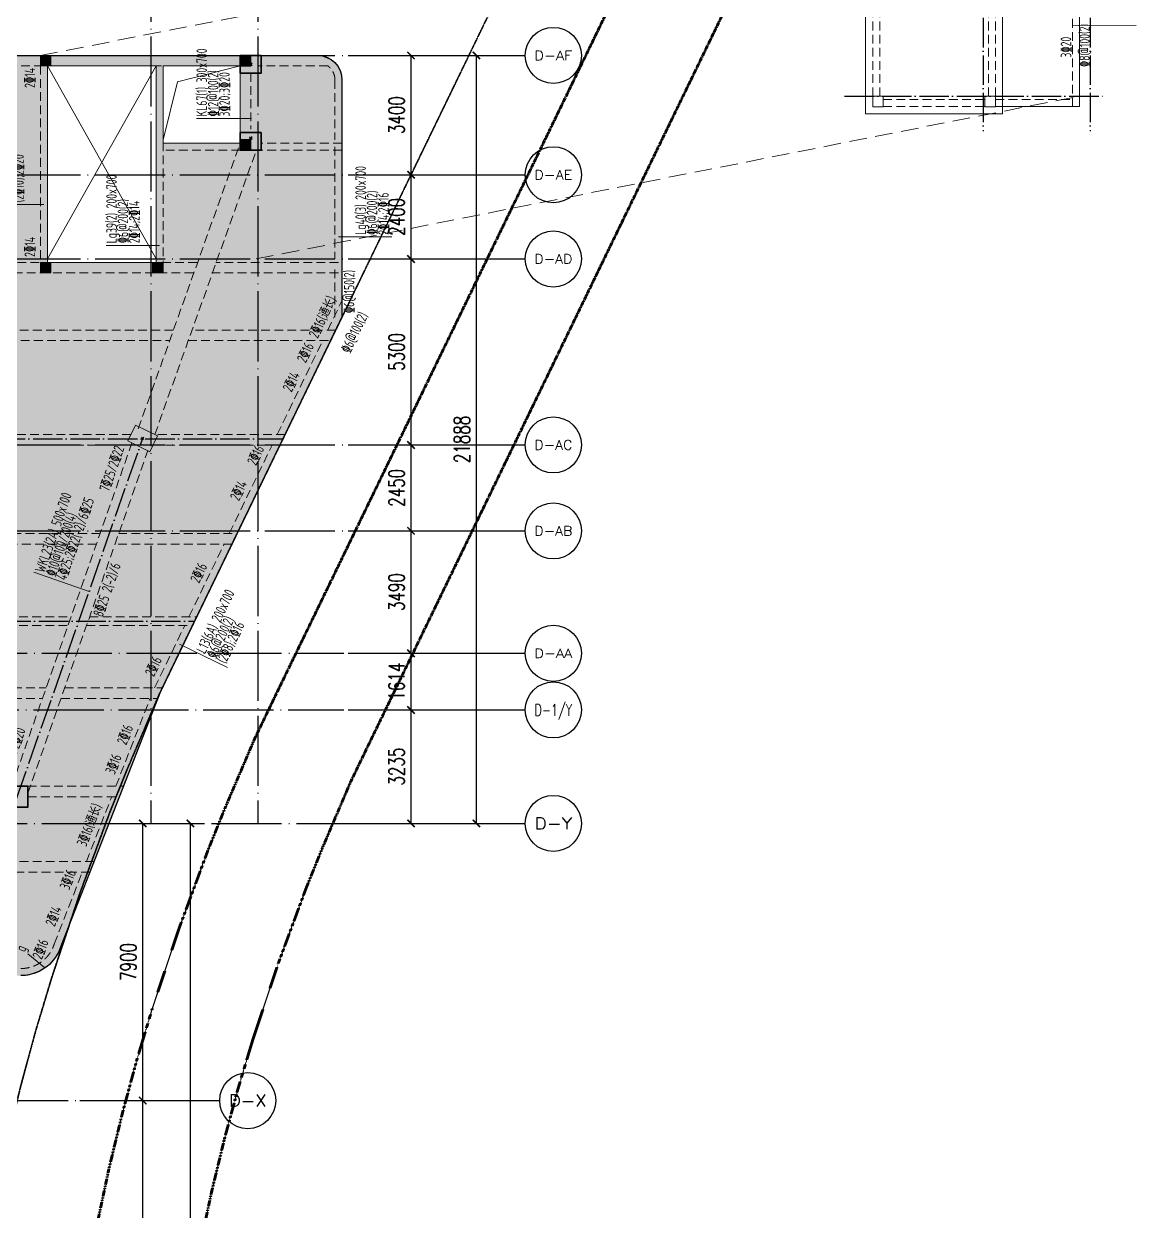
# Model space of a CAD drawing. Header units: millimetres. Extents: x 1089227 to 13101469, y 618865 to 10240562.
# Drawn here: x 3900551 to 3932274, y 4926658 to 4960504 of the extents above; entities that cross this region are included whole.
import ezdxf
from ezdxf.enums import TextEntityAlignment as Align

# ---------------------------------------------------------------- set-up
doc = ezdxf.new("R2010")
doc.units = ezdxf.units.MM
doc.header["$LTSCALE"] = 1000
doc.header["$PDMODE"] = 3
doc.header["$PDSIZE"] = 200
for name, pattern in [('A09-G-CTRL-用地红线+建筑退线_设计区$0$A02-G-MAIN-用地红线+退线_设计区$0$Redline1', [20, 10, -2, 2, -2, 2, -2]), ('A09-G-CTRL-用地红线+建筑退线_设计区$0$Controlline1', [12.799999999999999, 8, -1.6, 1.6, -1.6]), ('DASHED', [0.75, 0.5, -0.25]), ('DOTE', [2.4200000000000004, 2, -0.2, 0.02, -0.2]), ('GB_DASHDOT3', [1.0675, 0.84, -0.105, 0.0175, -0.105]), ('HIDDEN', [0.375, 0.25, -0.125])]:
    doc.linetypes.add(name, pattern=pattern)
doc.layers.get('0').update_dxf_attribs({"linetype": 'CONTINUOUS'})
doc.layers.get('Defpoints').update_dxf_attribs({"linetype": 'CONTINUOUS'})
for name, color, linetype, lineweight in [('A09-G-CTRL-用地红线+建筑退线_设计区$0$Z-REDL(用地红线)', 10, 'CONTINUOUS', 60), ('A09-G-CTRL-用地红线+建筑退线_设计区$0$Z-REDL-CTRL(建筑控制线)', 40, 'CONTINUOUS', 35), ('S-BEAM-DASH', 4, 'HIDDEN', 0), ('S-BEAM-SE-DASH', 3, 'HIDDEN', 0), ('S-COLU', 30, 'CONTINUOUS', 0), ('S-HOLE', 11, 'CONTINUOUS', 0), ('S-SLAB-HATCH', 73, 'CONTINUOUS', 0), ('S-WALL', 31, 'CONTINUOUS', 0), ('梁原位标注', 7, 'CONTINUOUS', 18), ('梁名称编号', 2, 'CONTINUOUS', 18), ('梁标注引线', 2, 'CONTINUOUS', 18), ('梁集中标注', 2, 'CONTINUOUS', 18)]:
    doc.layers.add(name, color=color, linetype=linetype, lineweight=lineweight)
for name, color, linetype in [('AXIS', 3, 'CONTINUOUS'), ('AXIS_TEXT', 7, 'CONTINUOUS'), ('C-H', 8, 'CONTINUOUS'), ('DOTE', 1, 'DOTE'), ('LWK-轴线-编号', 7, 'CONTINUOUS'), ('PUB_DIM', 3, 'CONTINUOUS'), ('S-GRID-DE', 11, 'GB_DASHDOT3'), ('单形心', 4, 'CONTINUOUS'), ('降板范围', 7, 'CONTINUOUS')]:
    doc.layers.add(name, color=color, linetype=linetype)
doc.styles.add('_TCH_AXIS', font='COMPLEX', dxfattribs={"bigfont": 'AllInOneBig.shx'})
doc.styles.add('_TCH_DIM_T3', font='SIMPLEX', dxfattribs={"width": 0.7058823529411765, "bigfont": 'AllInOneBig.shx'})
doc.styles.add('COMPLEX', font='COMPLEX', dxfattribs={"bigfont": 'AllInOneBig.shx'})
doc.styles.add('Style 1', font='yjkeng.shx', dxfattribs={"width": 0.7, "height": 300, "bigfont": 'yjkchn.shx'})
doc.dimstyles.new('_TCH_ARCH&&150', dxfattribs={"dimtxt": 446.25, "dimasz": 150, "dimexe": 375, "dimexo": 450, "dimgap": 189.375, "dimtad": 1, "dimdec": 0, "dimzin": 0, "dimdsep": 46, "dimtxsty": '_TCH_DIM_T3', "dimblk": 'ARCHTICK', "dimcen": 0.09, "dimclrt": 7, "dimazin": 2, "dimtfac": 1, "dimtdec": 0, "dimtix": 1, "dimtmove": 2, "dimatfit": 3, "dimfxl": 0, "dimtolj": 1, "dimtzin": 0, "dimarcsym": 0})

# ---------------------------------------------------------------- blocks, each defined once
blk = doc.blocks.new('0323最综用地红线')
at = {"layer": 'A09-G-CTRL-用地红线+建筑退线_设计区$0$Z-REDL(用地红线)', "color": 1, "linetype": 'A09-G-CTRL-用地红线+建筑退线_设计区$0$A02-G-MAIN-用地红线+退线_设计区$0$Redline1', "ltscale": 0.0005}
for points in [[(8355743.533144314, 3683197.864195613), (8341895.807771523, 3654649.94129446), (8341278.149706203, 3653371.388004569), (8340462.010931809, 3651462.11654642), (8340004.334393818, 3650329.185751228), (8339215.015527565, 3648196.798420696), (8338481.52122267, 3645998.961733131), (8338065.23205312, 3644618.670703201), (8337678.077803928, 3643189.890948562), (8337310.381572563, 3641673.8106468), (8336945.234833796, 3639961.278060703), (8336652.743021805, 3638416.140999107), (8336242.152065117, 3635694.631294994), (8335993.727381069, 3633499.526473789), (8335758.206479866, 3630074.773941783), (8335732.871614773, 3627947.720077304), (8335760.837872107, 3625910.438091544), (8335912.992287952, 3623089.844353942), (8336083.901280243, 3621295.188365726), (8336291.333136398, 3619274.997278957), (8336618.218913395, 3616287.164337425), (8337494.146104176, 3608019.676716594), (8338970.06728657, 3602117.291040687)], [(8352117.609691245, 3682596.687970171), (8339195.550523872, 3655957.081904678), (8338546.777266354, 3654614.120111789), (8337691.661503015, 3652613.666057187), (8337206.208465151, 3651411.977417804), (8336384.698251523, 3649192.623432564), (8335621.951142864, 3646907.133869037), (8335180.756784557, 3645444.264643097), (8334772.031023985, 3643935.875950153), (8334385.051229537, 3642340.285912789), (8334003.997148126, 3640553.14813447), (8333694.670830247, 3638919.079971575), (8333267.431198169, 3636087.218271398), (8333005.328341289, 3633771.251776387), (8332759.433395878, 3630195.648368789), (8332732.626371861, 3627944.995609439), (8332761.947563195, 3625809.009581993), (8332920.665307333, 3622866.746798024), (8333098.4619452, 3620999.766035), (8333308.042842624, 3618958.645308513), (8333635.456184856, 3615965.990264282), (8334532.921559915, 3607495.213290437), (8336060.341859294, 3601386.876474291)]]:
    blk.add_lwpolyline(points, dxfattribs=at)
at = {"layer": 'A09-G-CTRL-用地红线+建筑退线_设计区$0$Z-REDL-CTRL(建筑控制线)', "linetype": 'A09-G-CTRL-用地红线+建筑退线_设计区$0$Controlline1', "ltscale": 0.0005, "flags": 128}
blk.add_lwpolyline([(8299567.093215616, 3686108.282333316), (8326626.071345838, 3675264.701116611), (8336400.445386032, 3687495.09449033), (8338982.67898412, 3690877.945131587), (8341712.356904473, 3688883.318211535), (8341723.503734514, 3688833.857688597), (8348491.686237419, 3681995.511745099), (8336495.293274839, 3657264.222515059), (8335815.404825329, 3655856.852219581), (8334921.31207266, 3653765.215568515), (8334408.082535523, 3652494.769084472), (8333554.380973475, 3650188.44844522), (8332762.381061722, 3647815.306005108), (8332296.281514066, 3646269.858583396), (8331865.984242821, 3644681.860952597), (8331459.720885061, 3643006.761179155), (8331062.759461192, 3641145.018208592), (8330736.598636917, 3639422.018944121), (8330292.710330297, 3636479.805248437), (8330016.929300602, 3634042.97707931), (8329760.660310352, 3630316.522796807), (8329732.381127472, 3627942.271141254), (8329763.057252809, 3625707.581072885), (8329928.33832519, 3622643.649241911), (8330113.022608265, 3620704.343704203), (8330324.752547091, 3618642.293338578), (8330652.693454684, 3615644.816191166), (8331571.697014747, 3606970.749864615), (8333150.616431344, 3600656.461908386), (8334419.781741403, 3595620.01031931), (8335099.155116553, 3592902.271848949), (8332161.887207123, 3588340.156958803), (8329462.184761038, 3587872.848112287), (8325134.79320927, 3587048.577428805), (8322509.766775178, 3586514.917590722), (8319524.683085377, 3585891.363979917), (8317926.196363418, 3585544.420633877), (8316578.084204761, 3585248.628358318), (8315534.906742402, 3585011.415251774), (8313299.550735274, 3584499.201774532), (8310791.315167504, 3583894.185977275), (8309251.031513101, 3583536.751752205), (8305739.795718898, 3582636.685002232), (8303918.33151557, 3582155.99132495), (8302103.552484466, 3581667.869902044), (8299703.371340921, 3581012.092592765), (8297226.877807559, 3580315.204628596), (8295056.006653248, 3579682.190365593), (8292997.737470317, 3579074.388334795), (8290642.814830927, 3578357.875615356), (8288572.283325966, 3577709.861031678), (8287590.605644056, 3577397.612891411), (8286161.346221207, 3576939.843686928), (8284503.08387851, 3576400.870583113), (8282623.713400322, 3575767.329120809), (8281086.11593048, 3575247.122003518), (8278146.172888153, 3574222.126995864), (8273894.176300137, 3572679.613708821), (8272470.530692287, 3572149.31682561), (8271088.879841806, 3571639.818242454), (8267887.753401484, 3570407.055361364), (8264331.194981564, 3568999.579160165), (8260702.431608967, 3567515.322565791), (8258549.454455587, 3566609.421738561), (8254947.269165111, 3565065.752374061), (8252184.535779869, 3563832.227339473), (8250834.401046311, 3563231.69634013), (8249176.009828395, 3562470.331946612), (8247994.321773401, 3561929.584294369), (8245505.133448753, 3560753.515431886), (8242980.130465874, 3559544.050589642), (8239800.857330593, 3558012.55615506), (8237959.030073505, 3557076.396117584), (8235838.324857459, 3555995.796814084), (8233384.113380876, 3554698.466140958), (8228449.726492155, 3552050.679836135), (8226177.936171644, 3550787.248203635), (8222141.398328939, 3548504.397308144), (8215629.389281142, 3544666.816968578), (8213710.477130046, 3543496.904743787), (8193656.548461433, 3531174.958731439), (8180322.029709456, 3522989.576904636), (8166408.32330324, 3514439.62460948), (8156991.327953783, 3508657.616485883), (8151138.069604708, 3505062.479060189), (8142685.350618959, 3507267.484605566), (8121170.549411217, 3545746.981619653), (8120724.270050891, 3546549.090152044), (8120232.617641913, 3547382.869809506), (8119271.970613617, 3548966.855575787), (8118108.402615755, 3550752.438236819), (8117067.317521801, 3552244.158747239), (8115806.191482066, 3553969.979561751), (8115672.150322764, 3554140.472888079), (8146430.595110897, 3575790.209937998), (8162145.917332578, 3587599.021763615), (8162295.486480026, 3588124.857475675), (8199863.46857093, 3615253.431720762), (8204214.912321947, 3618404.236077902), (8231584.37037266, 3638166.875597456), (8260590.431688452, 3655826.06599401), (8295375.504229994, 3680010.23527451)], close=True, dxfattribs=at)
blk = doc.blocks.new('_AXISO')
blk.add_circle((0, 0), 0.5)
at = {"layer": 'AXIS_TEXT', "style": 'COMPLEX', "width": 1.041666666666667}
blk.add_attdef('A', text='', height=0.56, dxfattribs=at).set_placement((-0.25, -0.28), (0.25, -0.28), align=Align.FIT)
blk = doc.blocks.new('_ArchTick')
at = {"color": 0, "linetype": 'ByBlock', "const_width": 0.3}
blk.add_lwpolyline([(-0.7071067811865476, -0.7071067811865476), (0.7071067811865476, 0.7071067811865476)], dxfattribs=at)
blk = doc.blocks.new('*D528')
at = {"layer": 'Defpoints', "color": 0, "transparency": 16777216}
for p in [(-408.3720060763881, 104600), (-231.6454008622095, 104600), (-408.3720060763881, 96700)]:
    blk.add_point(p, dxfattribs=at)
at = {"layer": 'PUB_DIM', "color": 0, "lineweight": -2, "transparency": 16777216}
for p, q in [((-231.6454008622113, 96700), (-231.6454008622095, 104600)), ((41.62799392361192, 104600), (143.3545991377905, 104600)), ((41.62799392361192, 96700), (143.3545991377888, 96700))]:
    blk.add_line(p, q, dxfattribs=at)
at = {"layer": 'PUB_DIM', "color": 0, "lineweight": -2, "transparency": 16777216, "xscale": 150, "yscale": 150, "zscale": 150}
for p, rotation in [((-231.6454008622095, 104600), 90), ((-231.6454008622113, 96700), 270)]:
    blk.add_blockref('_ArchTick', p, dxfattribs=dict(at, rotation=rotation))
at = {"layer": 'PUB_DIM', "color": 7, "transparency": 16777216, "insert": (-644.1454008622266, 100650), "char_height": 446.25, "attachment_point": 5, "rotation": 90, "style": '_TCH_DIM_T3'}
blk.add_mtext('\\A1;7900', dxfattribs=at)
blk = doc.blocks.new('*D529')
at = {"layer": 'Defpoints', "color": 0, "transparency": 16777216}
for p in [(-408.3720060763881, 112500.0000000033), (-231.6454008622095, 112500.0000000033), (-408.3720060763881, 104600)]:
    blk.add_point(p, dxfattribs=at)
at = {"layer": 'PUB_DIM', "color": 0, "lineweight": -2, "transparency": 16777216}
for p, q in [((-231.6454008622113, 104600), (-231.6454008622095, 112500.0000000033)), ((41.62799392361197, 112500.0000000033), (143.3545991377905, 112500.0000000033)), ((41.62799392361192, 104600), (143.3545991377888, 104600))]:
    blk.add_line(p, q, dxfattribs=at)
at = {"layer": 'PUB_DIM', "color": 0, "lineweight": -2, "transparency": 16777216, "xscale": 150, "yscale": 150, "zscale": 150}
for p, rotation in [((-231.6454008622095, 112500.0000000033), 90), ((-231.6454008622113, 104600), 270)]:
    blk.add_blockref('_ArchTick', p, dxfattribs=dict(at, rotation=rotation))
at = {"layer": 'PUB_DIM', "color": 7, "transparency": 16777216, "insert": (-644.1454008622279, 108550.0000000016), "char_height": 446.25, "attachment_point": 5, "rotation": 90, "style": '_TCH_DIM_T3'}
blk.add_mtext('\\A1;7900', dxfattribs=at)
blk = doc.blocks.new('*D398')
at = {"layer": 'Defpoints', "color": 0, "transparency": 16777216}
for p in [(-2027.289281083271, 112500.0000000033), (1129.354820819572, 112500.0000000033), (-2027.289281083271, 65100.00000000186)]:
    blk.add_point(p, dxfattribs=at)
at = {"layer": 'PUB_DIM', "color": 0, "lineweight": -2, "transparency": 16777216}
for p, q in [((-1577.289281083271, 112500.0000000033), (1504.354820819572, 112500.0000000033)), ((1129.354820819561, 65100.00000000186), (1129.354820819572, 112500.0000000033)), ((-1577.289281083271, 65100.00000000186), (1504.354820819561, 65100.00000000186))]:
    blk.add_line(p, q, dxfattribs=at)
at = {"layer": 'PUB_DIM', "color": 0, "lineweight": -2, "transparency": 16777216, "xscale": 150, "yscale": 150, "zscale": 150}
for p, rotation in [((1129.354820819572, 112500.0000000033), 90), ((1129.354820819561, 65100.00000000186), 270)]:
    blk.add_blockref('_ArchTick', p, dxfattribs=dict(at, rotation=rotation))
at = {"layer": 'PUB_DIM', "color": 7, "transparency": 16777216, "insert": (716.8548208195521, 88800.00000000256), "char_height": 446.25, "attachment_point": 5, "rotation": 90, "style": '_TCH_DIM_T3'}
blk.add_mtext('\\A1;47400', dxfattribs=at)
blk = doc.blocks.new('*D534')
at = {"layer": 'Defpoints', "color": 0, "transparency": 16777216}
for p in [(7241.886091903783, 115735), (7418.612697117962, 115735), (7241.886091903783, 112500.0000000033)]:
    blk.add_point(p, dxfattribs=at)
at = {"layer": 'PUB_DIM', "color": 0, "lineweight": -2, "transparency": 16777216}
for p, q in [((7418.612697117961, 112500.0000000033), (7418.612697117962, 115735)), ((7691.886091903783, 115735), (7793.612697117962, 115735)), ((7691.886091903783, 112500.0000000033), (7793.612697117961, 112500.0000000033))]:
    blk.add_line(p, q, dxfattribs=at)
at = {"layer": 'PUB_DIM', "color": 0, "lineweight": -2, "transparency": 16777216, "xscale": 150, "yscale": 150, "zscale": 150}
for p, rotation in [((7418.612697117962, 115735), 90), ((7418.612697117961, 112500.0000000033), 270)]:
    blk.add_blockref('_ArchTick', p, dxfattribs=dict(at, rotation=rotation))
at = {"layer": 'PUB_DIM', "color": 7, "transparency": 16777216, "insert": (7006.112697117944, 114117.5000000016), "char_height": 446.25, "attachment_point": 5, "rotation": 90, "style": '_TCH_DIM_T3'}
blk.add_mtext('\\A1;3235', dxfattribs=at)
blk = doc.blocks.new('*D535')
at = {"layer": 'Defpoints', "color": 0, "transparency": 16777216}
for p in [(7241.886091903783, 117348.5029918798), (7418.612697117962, 117348.5029918798), (7241.886091903783, 115735)]:
    blk.add_point(p, dxfattribs=at)
at = {"layer": 'PUB_DIM', "color": 0, "lineweight": -2, "transparency": 16777216}
for p, q in [((7418.612697117961, 115735), (7418.612697117962, 117348.5029918798)), ((7691.886091903783, 117348.5029918798), (7793.612697117962, 117348.5029918798)), ((7691.886091903783, 115735), (7793.612697117961, 115735))]:
    blk.add_line(p, q, dxfattribs=at)
at = {"layer": 'PUB_DIM', "color": 0, "lineweight": -2, "transparency": 16777216, "xscale": 150, "yscale": 150, "zscale": 150}
for p, rotation in [((7418.612697117962, 117348.5029918798), 90), ((7418.612697117961, 115735), 270)]:
    blk.add_blockref('_ArchTick', p, dxfattribs=dict(at, rotation=rotation))
at = {"layer": 'PUB_DIM', "color": 7, "transparency": 16777216, "insert": (7006.112697117943, 116541.7514959399), "char_height": 446.25, "attachment_point": 5, "rotation": 90, "style": '_TCH_DIM_T3'}
blk.add_mtext('\\A1;1614', dxfattribs=at)
blk = doc.blocks.new('*D536')
at = {"layer": 'Defpoints', "color": 0, "transparency": 16777216}
for p in [(7241.886091903783, 120838.4906483926), (7418.612697117962, 120838.4906483926), (7241.886091903783, 117348.5029918798)]:
    blk.add_point(p, dxfattribs=at)
at = {"layer": 'PUB_DIM', "color": 0, "lineweight": -2, "transparency": 16777216}
for p, q in [((7418.612697117961, 117348.5029918798), (7418.612697117962, 120838.4906483926)), ((7691.886091903783, 120838.4906483926), (7793.612697117962, 120838.4906483926)), ((7691.886091903783, 117348.5029918798), (7793.612697117961, 117348.5029918798))]:
    blk.add_line(p, q, dxfattribs=at)
at = {"layer": 'PUB_DIM', "color": 0, "lineweight": -2, "transparency": 16777216, "xscale": 150, "yscale": 150, "zscale": 150}
for p, rotation in [((7418.612697117962, 120838.4906483926), 90), ((7418.612697117961, 117348.5029918798), 270)]:
    blk.add_blockref('_ArchTick', p, dxfattribs=dict(at, rotation=rotation))
at = {"layer": 'PUB_DIM', "color": 7, "transparency": 16777216, "insert": (7006.112697117942, 119093.4968201362), "char_height": 446.25, "attachment_point": 5, "rotation": 90, "style": '_TCH_DIM_T3'}
blk.add_mtext('\\A1;3490', dxfattribs=at)
blk = doc.blocks.new('*D537')
at = {"layer": 'Defpoints', "color": 0, "transparency": 16777216}
for p in [(7241.886091903783, 123288.4906483926), (7418.612697117962, 123288.4906483926), (7241.886091903783, 120838.4906483926)]:
    blk.add_point(p, dxfattribs=at)
at = {"layer": 'PUB_DIM', "color": 0, "lineweight": -2, "transparency": 16777216}
for p, q in [((7418.612697117962, 120838.4906483926), (7418.612697117962, 123288.4906483926)), ((7691.886091903783, 123288.4906483926), (7793.612697117962, 123288.4906483926)), ((7691.886091903783, 120838.4906483926), (7793.612697117962, 120838.4906483926))]:
    blk.add_line(p, q, dxfattribs=at)
at = {"layer": 'PUB_DIM', "color": 0, "lineweight": -2, "transparency": 16777216, "xscale": 150, "yscale": 150, "zscale": 150}
for p, rotation in [((7418.612697117962, 123288.4906483926), 90), ((7418.612697117962, 120838.4906483926), 270)]:
    blk.add_blockref('_ArchTick', p, dxfattribs=dict(at, rotation=rotation))
at = {"layer": 'PUB_DIM', "color": 7, "transparency": 16777216, "insert": (7006.112697117942, 122063.4906483926), "char_height": 446.25, "attachment_point": 5, "rotation": 90, "style": '_TCH_DIM_T3'}
blk.add_mtext('\\A1;2450', dxfattribs=at)
blk = doc.blocks.new('*D538')
at = {"layer": 'Defpoints', "color": 0, "transparency": 16777216}
for p in [(7241.886091903783, 128588.4906483926), (7418.612697117962, 128588.4906483926), (7241.886091903783, 123288.4906483926)]:
    blk.add_point(p, dxfattribs=at)
at = {"layer": 'PUB_DIM', "color": 0, "lineweight": -2, "transparency": 16777216}
for p, q in [((7418.612697117961, 123288.4906483926), (7418.612697117962, 128588.4906483926)), ((7691.886091903783, 128588.4906483926), (7793.612697117962, 128588.4906483926)), ((7691.886091903783, 123288.4906483926), (7793.612697117961, 123288.4906483926))]:
    blk.add_line(p, q, dxfattribs=at)
at = {"layer": 'PUB_DIM', "color": 0, "lineweight": -2, "transparency": 16777216, "xscale": 150, "yscale": 150, "zscale": 150}
for p, rotation in [((7418.612697117962, 128588.4906483926), 90), ((7418.612697117961, 123288.4906483926), 270)]:
    blk.add_blockref('_ArchTick', p, dxfattribs=dict(at, rotation=rotation))
at = {"layer": 'PUB_DIM', "color": 7, "transparency": 16777216, "insert": (7006.112697117941, 125938.4906483926), "char_height": 446.25, "attachment_point": 5, "rotation": 90, "style": '_TCH_DIM_T3'}
blk.add_mtext('\\A1;5300', dxfattribs=at)
blk = doc.blocks.new('*D539')
at = {"layer": 'Defpoints', "color": 0, "transparency": 16777216}
for p in [(7241.886091903783, 130988.4906483926), (7418.612697117962, 130988.4906483926), (7241.886091903783, 128588.4906483926)]:
    blk.add_point(p, dxfattribs=at)
at = {"layer": 'PUB_DIM', "color": 0, "lineweight": -2, "transparency": 16777216}
for p, q in [((7418.612697117961, 128588.4906483926), (7418.612697117962, 130988.4906483926)), ((7691.886091903783, 130988.4906483926), (7793.612697117962, 130988.4906483926)), ((7691.886091903783, 128588.4906483926), (7793.612697117961, 128588.4906483926))]:
    blk.add_line(p, q, dxfattribs=at)
at = {"layer": 'PUB_DIM', "color": 0, "lineweight": -2, "transparency": 16777216, "xscale": 150, "yscale": 150, "zscale": 150}
for p, rotation in [((7418.612697117962, 130988.4906483926), 90), ((7418.612697117961, 128588.4906483926), 270)]:
    blk.add_blockref('_ArchTick', p, dxfattribs=dict(at, rotation=rotation))
at = {"layer": 'PUB_DIM', "color": 7, "transparency": 16777216, "insert": (7006.112697117941, 129788.4906483926), "char_height": 446.25, "attachment_point": 5, "rotation": 90, "style": '_TCH_DIM_T3'}
blk.add_mtext('\\A1;2400', dxfattribs=at)
blk = doc.blocks.new('*D540')
at = {"layer": 'Defpoints', "color": 0, "transparency": 16777216}
for p in [(7241.886091903783, 134388.4906483921), (7418.612697117962, 134388.4906483921), (7241.886091903783, 130988.4906483926)]:
    blk.add_point(p, dxfattribs=at)
at = {"layer": 'PUB_DIM', "color": 0, "lineweight": -2, "transparency": 16777216}
for p, q in [((7418.612697117961, 130988.4906483926), (7418.612697117962, 134388.4906483921)), ((7691.886091903783, 134388.4906483921), (7793.612697117962, 134388.4906483921)), ((7691.886091903783, 130988.4906483926), (7793.612697117961, 130988.4906483926))]:
    blk.add_line(p, q, dxfattribs=at)
at = {"layer": 'PUB_DIM', "color": 0, "lineweight": -2, "transparency": 16777216, "xscale": 150, "yscale": 150, "zscale": 150}
for p, rotation in [((7418.612697117962, 134388.4906483921), 90), ((7418.612697117961, 130988.4906483926), 270)]:
    blk.add_blockref('_ArchTick', p, dxfattribs=dict(at, rotation=rotation))
at = {"layer": 'PUB_DIM', "color": 7, "transparency": 16777216, "insert": (7006.11269711794, 132688.4906483924), "char_height": 446.25, "attachment_point": 5, "rotation": 90, "style": '_TCH_DIM_T3'}
blk.add_mtext('\\A1;3400', dxfattribs=at)
blk = doc.blocks.new('*D541')
at = {"layer": 'Defpoints', "color": 0, "transparency": 16777216}
for p in [(5622.968816896901, 134388.4906483926), (9283.268069177866, 134388.4906483926), (5622.968816896901, 112500.0000000042)]:
    blk.add_point(p, dxfattribs=at)
at = {"layer": 'PUB_DIM', "color": 0, "lineweight": -2, "transparency": 16777216}
for p, q in [((6072.968816896901, 134388.4906483926), (9658.268069177866, 134388.4906483926)), ((9283.268069177862, 112500.0000000042), (9283.268069177866, 134388.4906483926)), ((6072.968816896901, 112500.0000000042), (9658.268069177862, 112500.0000000042))]:
    blk.add_line(p, q, dxfattribs=at)
at = {"layer": 'PUB_DIM', "color": 0, "lineweight": -2, "transparency": 16777216, "xscale": 150, "yscale": 150, "zscale": 150}
for p, rotation in [((9283.268069177866, 134388.4906483926), 90), ((9283.268069177862, 112500.0000000042), 270)]:
    blk.add_blockref('_ArchTick', p, dxfattribs=dict(at, rotation=rotation))
at = {"layer": 'PUB_DIM', "color": 7, "transparency": 16777216, "insert": (8870.768069177844, 123444.2453241984), "char_height": 446.25, "attachment_point": 5, "rotation": 90, "style": '_TCH_DIM_T3'}
blk.add_mtext('\\A1;21888', dxfattribs=at)
blk = doc.blocks.new('BANWANG_XINGXIN')
at = {"color": 0}
for points in [[(0.7071067811921239, 0.707106781177572), (-0.7071067811921239, -0.7071067811848479)], [(-0.7071067811921239, 0.707106781177572), (0.7071067811921239, -0.7071067811848479)]]:
    blk.add_lwpolyline(points, dxfattribs=at)
blk = doc.blocks.new('1F柱网-0808')
at = {"layer": 'S-COLU', "lineweight": 35}
for points in [[(187963.1251847735, 187081.865457085), (187363.1251847735, 187081.865457085), (187363.1251847735, 186581.865457085), (187963.1251847735, 186581.865457085)], [(187963.1251847735, 184881.8658074737), (187363.1251847735, 184881.8658074737), (187363.1251847735, 184381.8658074737), (187963.1251847735, 184381.8658074737)], [(181304.3172067581, 166253.9935651682), (180704.3172067562, 166253.9935651682), (180704.3172067562, 165653.9935651682), (181304.3172067581, 165653.9935651682)]]:
    blk.add_lwpolyline(points, close=True, dxfattribs=at)
at = {"layer": 'S-COLU'}
blk.add_lwpolyline([(184157.9210689589, 176094.7898546597), (184376.1379989022, 176544.6580258897), (185005.9534386238, 176239.154323969), (184787.7365086805, 175789.2861527381), (184157.9210689589, 176094.7898546597)], dxfattribs=at)
at = {"layer": '单形心', "xscale": 50, "yscale": 50, "zscale": 50}
for p in [(187664.4358067717, 186831.7385696843), (187663.1252376186, 184731.8658072399), (184581.9372537909, 176166.9720893139)]:
    blk.add_blockref('BANWANG_XINGXIN', p, dxfattribs=at)
blk = doc.blocks.new('2FJGBZ')
at = {"layer": 'C-H'}
for points in [[(181662.4583405089, 187085.2972787973), (181962.4583405089, 187085.2972787973), (181962.4584317552, 186785.1719811149), (181662.4584317552, 186785.1719811149)], [(187363.1251847735, 187081.7393879332), (187663.1251847735, 187081.7393879332), (187663.1252760198, 186781.6140902508), (187363.1252760198, 186781.6140902508)], [(187363.1250935085, 184682.0531014688), (187663.1250935085, 184682.0531014688), (187663.1251847548, 184381.9278037865), (187363.1251847548, 184381.9278037865)], [(181662.4583405089, 181182.0527510839), (181962.4583405089, 181182.0527510839), (181962.4584317552, 180881.9274534015), (181662.4584317552, 180881.9274534015)], [(184863.1260098349, 181182.0550101986), (185163.1260098349, 181182.0550101986), (185163.1261010813, 180881.9297125163), (184863.1261010813, 180881.9297125163)]]:
    blk.add_hatch(color=256, dxfattribs=at).paths.add_polyline_path(points)
at = {"layer": 'S-SLAB-HATCH'}
h = blk.add_hatch(dxfattribs=at)
h.set_pattern_fill('FLEX', color=256, scale=50)
h.set_pattern_definition([(0, (-6326317.142432513, 1683260.446538338), (0, 317.5), [317.5, -317.5]), (45, (-6325999.642432513, 1683260.446538338), (2.220446049250313e-14, 317.5001371409153), [79.375, -290.263, 79.375, -449.013])])
edge = h.paths.add_edge_path()
edge.add_line((162230.4245430138, 169156.9530839361), (162230.4264998455, 173258.125932659))
edge.add_line((162230.4264998455, 173258.125932659), (164180.4207143439, 173258.0883259363))
edge.add_line((164180.4207143439, 173258.0883259363), (164180.4187597064, 173556.8654615087))
edge.add_line((164180.4187597064, 173556.8654615087), (165681.0091462238, 173556.8654615087))
edge.add_line((165681.0091462238, 173556.8654615087), (165680.4245492853, 178956.8654615087))
edge.add_line((165680.4245492853, 178956.8654615087), (165380.4245431814, 178956.9056094894))
edge.add_line((165380.4245431814, 178956.9056094894), (165381.0090917032, 179256.8898688648))
edge.add_line((165381.0090917032, 179256.8898688648), (165380.4245453691, 185056.8654615274))
edge.add_line((165380.4245453691, 185056.8654615274), (165880.2437342294, 185056.8654615274))
edge.add_line((165880.2437342294, 185056.8654615274), (165880.2437342294, 185456.8654615087))
edge.add_line((165880.2437342294, 185456.8654615087), (165880.4231809434, 185856.8683600016))
edge.add_line((165880.4231809434, 185856.8683600016), (166580.4231885485, 185856.8654615106))
edge.add_line((166580.4231885485, 185856.8654615106), (169679.5182953691, 185856.8654615106))
edge.add_line((169679.5182953691, 185856.8654615106), (169680.424545371, 187081.8654570924))
edge.add_line((169680.424545371, 187081.8654570924), (189563.1251764614, 187081.8654310293))
edge.add_arc((189563.1251764614, 186381.8654310293), 700, 0, 90, ccw=False)
edge.add_line((190263.1251764614, 186381.8654310293), (190261.1386369616, 179621.8685087003))
edge.add_line((190261.1386369616, 179621.8685087003), (185090.4928222662, 168953.0217371397))
edge.add_line((185090.4928222662, 168953.0217371397), (182222.3972696383, 161619.7759539122))
edge.add_arc((181104.831717914, 162056.8654615544), 1200.000000038212, 270.00010095286393, 338.6391042129307, ccw=False)
edge.add_line((181104.8338322658, 160856.8654615181), (179111.1296080668, 160856.8654615236))
edge.add_line((179111.1296080668, 160856.8654615236), (179111.1296080668, 160858.3748085452))
edge.add_line((179111.1296080668, 160858.3748085452), (178611.1296080668, 160858.3748085452))
edge.add_line((178611.1296080668, 160858.3748085452), (178611.1296080668, 160858.8898769757))
edge.add_line((178611.1296080668, 160858.8898769757), (176230.4245448699, 160856.8654615274))
edge.add_line((176230.4245448699, 160856.8654615274), (176230.4245453179, 161058.1430782126))
edge.add_line((176230.4245453179, 161058.1430782126), (170881.9935069764, 161058.2395215826))
edge.add_line((170881.9935069764, 161058.2395215826), (167281.7903819764, 161058.2395215826))
edge.add_line((167281.7903819764, 161058.2395215826), (167280.4245453607, 161658.2395215826))
edge.add_line((167280.4245453607, 161658.2395215826), (166980.4245453738, 161656.8654649276))
edge.add_line((166980.4245453738, 161656.8654649276), (166980.4245453738, 160756.8654615087))
edge.add_line((166980.4245453738, 160756.8654615087), (167480.4245453607, 160756.8654615087))
edge.add_line((167480.4245453607, 160756.8654615087), (167480.4245452816, 158756.8654615311))
edge.add_line((167480.4245452816, 158756.8654615311), (161981.7903819764, 158758.1535840826))
edge.add_line((161981.7903819764, 158758.1535840826), (161981.7903819764, 160158.2395215826))
edge.add_line((161981.7903819764, 160158.2395215826), (164681.7903819764, 160162.2754389001))
edge.add_line((164681.7903819764, 160162.2754389001), (164681.7903819764, 168756.8654615087))
edge.add_line((164681.7903819764, 168756.8654615087), (165381.7903819764, 168758.2395215826))
edge.add_line((165381.7903819764, 168758.2395215826), (165381.7903819764, 169158.2395215826))
edge.add_line((165381.7903819764, 169158.2395215826), (162230.4245430138, 169156.9530839361))
h.paths.add_polyline_path([(184966.7470941683, 186785.1691450197), (181863.1251849467, 186785.1719805058), (181863.1251849476, 181181.8657834968), (184963.2499690335, 181181.8651306303)], flags=16)
h.paths.add_polyline_path([(187362.3758535068, 184581.8658074737), (187363.1251848089, 186783.1101301825), (185166.7458480513, 186783.1101301825), (185165.9965167493, 184581.8658074737)], flags=16)
at = {"layer": 'S-BEAM-DASH'}
for p, q in [((205395.809422818, 191422.9533984354), (205395.8093070015, 185923.0769020058)), ((205595.809422818, 191422.9533942239), (205595.8093070015, 185923.0768977944)), ((208695.8064194666, 185923.0769628258), (208695.80812243, 191523.0776925851)), ((208895.8064194666, 185923.0769020058), (208895.80812243, 191523.077631765)), ((211095.8064253563, 185623.0769008966), (211095.8064197311, 189119.7092207856)), ((187363.1251847735, 187081.7393879332), (179860.5374590773, 187086.4218907086)), ((189563.1251764614, 187081.8654310293), (187861.1296080686, 187081.865457084)), ((187363.1251847735, 186781.7393295048), (179860.3502236046, 186786.4219491379)), ((181662.5207522847, 186785.2971814163), (181662.5207522484, 181181.8654570766)), ((181862.5207522856, 186785.1723577436), (181862.5207522484, 181181.8654570756)), ((184963.1252236711, 180981.9902807008), (184966.7458870038, 186783.2349538309)), ((185163.1251847185, 180981.8654570524), (185166.7458480513, 186783.1101301825)), ((187363.1251848089, 186581.865457085), (187363.1252904637, 184981.8658074737)), ((187663.1251848089, 186581.865457085), (187663.1251848089, 184981.8658074737)), ((189859.8745080456, 186784.2829184774), (187861.4924876578, 186781.865676553)), ((205695.8093609894, 185823.0769050494), (208596.4770303154, 185823.0777869318)), ((208895.8064195709, 185823.0769012179), (211095.8064250359, 185823.0769012179)), ((205695.8094217945, 185623.0769050494), (208596.4770911206, 185623.0777869318)), ((184452.8144187648, 176442.5952178538), (187360.2383411508, 184581.8658074737)), ((187363.1251847735, 184581.8658074737), (185165.2471854817, 184581.8658074737)), ((190259.4002109552, 184581.8658074737), (187963.1251847735, 184581.8658074737)), ((184923.6754501984, 176274.3992337249), (187819.7386793196, 184381.8658074737)), ((187363.1251847735, 184381.8648983752), (185165.122361809, 184381.8658074737)), ((190259.4002116807, 184381.8658074737), (187963.1251847735, 184381.8658070071)), ((181863.1251849467, 183783.4380309237), (181862.5207522651, 183783.4380309237)), ((181863.1251849467, 183583.4380309237), (181862.5207522633, 183583.4380309237)), ((186131.9092455236, 181181.8654570449), (179763.1251847222, 181181.8654570896)), ((190161.2826319421, 181181.8654570179), (186662.3628747454, 181181.8654570421)), ((186025.6210571323, 180881.8654570468), (179763.1251847195, 180881.8654570896)), ((190161.2826326648, 180881.8654570179), (186556.0746863522, 180881.865457044)), ((185449.9075957714, 179256.9056094894), (173981.0090858359, 179256.9056094894)), ((190084.2597363899, 179256.9056094894), (185980.3612249941, 179256.9056094894)), ((173981.0090858359, 178956.9056094894), (185343.6194073772, 178956.9056094848)), ((185874.073036599, 178956.9056094848), (189936.7972154021, 178956.9056094838)), ((184246.9723679451, 176278.3748085452), (173980.4245453747, 176278.3748085462)), ((180844.5124606816, 166253.9935651682), (184272.3181924298, 176039.299400623)), ((188639.198729746, 176278.3748085452), (184925.0978987915, 176278.3748085452)), ((184397.9181393627, 175978.3748085452), (173980.4245453738, 175978.3748085452)), ((181304.3172067581, 166054.2068630373), (184725.1613028236, 175819.6394210644)), ((188493.8654949889, 175978.3748085452), (184879.4574807249, 175978.3748085452)), ((183367.6881271247, 173456.8654619167), (173981.1220018789, 173456.8654615087)), ((187131.8754019104, 173456.8654620806), (183897.478422381, 173456.8654619399)), ((183262.5977255739, 173156.865461912), (173981.122001892, 173156.8654615087)), ((187131.8754019234, 173156.8654620806), (183792.3880208302, 173156.8654619362)), ((173181.2129125185, 171081.9214710984), (182535.727816646, 171081.8807871472)), ((183065.5173047576, 171081.8784830263), (186122.2346515469, 171081.8651889814)), ((173181.2118252367, 170831.9214711003), (182448.1526154419, 170831.8811680181)), ((182977.9421035526, 170831.8788638981), (186001.0726593742, 170831.8657159265)), ((173381.2122127451, 169056.8898616945), (181826.3707850194, 169056.8898616945)), ((182356.1610802654, 169056.8898616936), (185140.8324039485, 169056.8898616945)), ((173381.2122127451, 168756.8898616945), (181721.2803834714, 168756.8898616945)), ((182251.0706787175, 168756.8898616945), (185013.7839574171, 168756.8898616945)), ((181304.3172067581, 166253.9935651682), (184016.5314385612, 166253.9935651682)), ((181304.3172067581, 165953.9935651682), (183917.5470876629, 165953.9935651682)), ((183194.8723524641, 164106.2338384455), (180621.9396488899, 164106.2338384455)), ((183073.5258492734, 163806.2338384455), (180516.849247341, 163806.2338384446))]:
    blk.add_line(p, q, dxfattribs=at)
at = {"layer": 'S-BEAM-DASH', "linetype": 'Continuous'}
for p, q in [((211295.8064253563, 185623.0769012179), (211295.8064197311, 189119.709221107)), ((208895.8064195709, 185623.0769012179), (211295.8064197311, 185623.0769012179))]:
    blk.add_line(p, q, dxfattribs=at)
blk.add_lwpolyline([(205195.8139280099, 185423.0812168997), (205195.8139280099, 191923.0769017311), (211495.8064159164, 191923.0769017311), (211495.8064454179, 188919.7094651237), (209095.8064463707, 188919.7094640583), (209095.8064182894, 185423.0812184419), (205195.8139280556, 185423.0678550592)], dxfattribs=at)
at = {"layer": 'S-BEAM-DASH'}
for points in [[(189563.1251764614, 187081.8654310293, -0.414213562373095), (190263.1251764614, 186381.8654310293, 1)], [(189859.8745080465, 186784.2829184774, -0.2382074184301215), (190063.1251764614, 186381.8654310293)]]:
    blk.add_lwpolyline(points, format="xyb", dxfattribs=at)
at = {"layer": 'S-BEAM-SE-DASH'}
for p, q in [((190063.1251764614, 186381.8654310293), (190062.625262104, 184681.8658074746)), ((190263.1251764614, 186381.8654310293), (190261.1386200935, 179626.4181375029)), ((190062.5664486364, 184481.8658074737), (190061.6254330622, 181281.8654570198)), ((190061.5372128608, 180981.8654570188), (190061.1386200935, 179626.4181858236))]:
    blk.add_line(p, q, dxfattribs=at)
for points in [[(189859.8975901799, 179256.9056094894), (190261.0307287499, 180084.9332920229)], [(188416.9658697648, 176278.3748085452), (189714.5643554199, 178956.9056094838)], [(187050.102269033, 173456.8654620769), (188271.6326350076, 175978.3748085452)], [(185899.5478307549, 171081.866157474), (186904.769034273, 173156.8654620703)], [(184918.5599795152, 169056.8898616945), (185778.4370569577, 170831.8666841965)], [(183814.0778793991, 166253.9935651682), (184790.8371759728, 168756.8898616945)], [(182975.9111991432, 164106.2338384455), (183697.002397934, 165953.9935651682)]]:
    blk.add_lwpolyline(points, dxfattribs=at)
for points in [[(181104.8317179475, 160856.8654615162, 0.3248482111787543), (182246.0035900511, 161685.7499022661), (185047.2390864138, 168863.7741853548), (190261.1375605576, 179626.4159503868)], [(181104.8317179475, 161056.8654615162, 0.3263703138888109), (182057.4962871112, 161752.842076459), (182858.835717679, 163806.2338384455)]]:
    blk.add_lwpolyline(points, format="xyb", dxfattribs=at)
at = {"layer": 'S-GRID-DE'}
for p, q in [((208545.806419732, 192423.0769052235), (208545.806419732, 184923.0769020086)), ((211595.806422947, 192423.0769052235), (211595.806422947, 184923.0769020086)), ((204595.8074286329, 185923.0769020077), (211995.8064197311, 185923.0769020086)), ((173980.4245453738, 176156.865452664), (188581.8284047283, 176156.8654526621)), ((179218.9595636819, 160857.359761985), (184581.9372537909, 176166.9720893139)), ((173080.4245453756, 170956.8654615162), (186061.2248391006, 170956.8654615162))]:
    blk.add_line(p, q, dxfattribs=at)
at = {"layer": 'S-HOLE', "linetype": 'DASHED'}
for p, q in [((181663.1251847195, 187081.866683092), (205395.8093315717, 191723.0786961177)), ((187813.1251857188, 181281.8654570887), (211295.8064253563, 185923.0769020058))]:
    blk.add_line(p, q, dxfattribs=at)
at = {"layer": 'S-HOLE'}
for p, q in [((181862.5207733074, 181281.8657836253), (184963.1251848089, 186783.2372135771)), ((184962.2039083317, 181281.8654570887), (181863.1251849979, 186785.1719805058))]:
    blk.add_line(p, q, dxfattribs=at)
for points in [[(181863.1251849467, 186785.1719805058), (184966.7470941683, 186785.1691450197), (184963.2499690335, 181181.8651306303), (181863.1251849476, 181181.8657834968)], [(185166.7458480513, 186783.1101301825), (187363.1251848089, 186783.1101301825), (187362.3758535068, 184581.8658074737), (185165.9965167493, 184581.8658074737)]]:
    blk.add_lwpolyline(points, close=True, dxfattribs=at)
blk.add_lwpolyline([(185166.7459713034, 184681.8658074737), (185575.6256198427, 186330.6590480618), (187363.1251847735, 186781.7393295048)], dxfattribs=at)
at = {"layer": 'S-WALL'}
for p, q in [((181662.4583405089, 187085.2972787973), (181962.4584317738, 186785.1099848021)), ((181663.0627729446, 186781.8042218117), (181962.4583405089, 187085.2972787973)), ((187363.1251847735, 187081.7393879332), (187663.1252760384, 186781.552093938)), ((187363.7296172092, 186778.2463309476), (187663.1251847735, 187081.7393879332)), ((187363.1250935085, 184682.0531014688), (187663.1251847735, 184381.8658074737)), ((187363.7295259442, 184378.5600444833), (187663.1250935085, 184682.0531014688)), ((181662.4583405089, 181182.0527510839), (181962.4584317738, 180881.8654570887)), ((181663.0627729446, 180878.5596940983), (181962.4583405089, 181182.0527510839)), ((184863.1260098349, 181182.0550101986), (185163.1261010999, 180881.8677162034)), ((184863.7304422706, 180878.5619532131), (185163.1260098349, 181182.0550101986))]:
    blk.add_line(p, q, dxfattribs=at)
for points in [[(181662.4583405089, 187085.2972787973), (181962.4583405089, 187085.2972787973), (181962.4584317552, 186785.1719811149), (181662.4584317552, 186785.1719811149)], [(187363.1251847735, 187081.7393879332), (187663.1251847735, 187081.7393879332), (187663.1252760198, 186781.6140902508), (187363.1252760198, 186781.6140902508)], [(205395.8093315717, 185919.8341684043), (205695.8093315717, 185919.8341684043), (205695.809422818, 185619.708870722), (205395.809422818, 185619.708870722)], [(208596.4770008978, 185919.8364275191), (208896.4770008978, 185919.8364275191), (208896.4770921441, 185619.7111298367), (208596.4770921441, 185619.7111298367)], [(187363.1250935085, 184682.0531014688), (187663.1250935085, 184682.0531014688), (187663.1251847548, 184381.9278037865), (187363.1251847548, 184381.9278037865)], [(181662.4583405089, 181182.0527510839), (181962.4583405089, 181182.0527510839), (181962.4584317552, 180881.9274534015), (181662.4584317552, 180881.9274534015)], [(184863.1260098349, 181182.0550101986), (185163.1260098349, 181182.0550101986), (185163.1261010813, 180881.9297125163), (184863.1261010813, 180881.9297125163)]]:
    blk.add_lwpolyline(points, close=True, dxfattribs=at)
at = {"layer": '降板范围'}
blk.add_lwpolyline([(169680.424545371, 187081.8654570924), (189563.1251764614, 187081.8654310293, -0.414213562373095), (190263.1251764614, 186381.8654310293), (190261.1386369616, 179621.8685087003), (185090.4928222662, 168953.0217371397), (182222.3972696383, 161619.7759539122, -0.3087820826352377), (181104.8338322658, 160856.8654615181)], format="xyb", dxfattribs=at)
blk.add_blockref('1F柱网-0808', (0, 0))
blk = doc.blocks.new('裙房轴网260428')
at = {"layer": 'AXIS'}
for p, q in [((5622.968816896901, 134388.4906483926), (10677.00810509361, 134388.4906483926)), ((5622.968816896901, 130988.4906483926), (10677.00810509361, 130988.4906483926)), ((5622.968816896901, 128588.4906483926), (10677.00810509361, 128588.4906483926)), ((5622.968816896901, 123288.4906483926), (10677.00810509361, 123288.4906483926)), ((5622.968816896901, 120838.4906483926), (10677.00810509361, 120838.4906483926)), ((5622.968731626868, 117350.0000000019), (9273.79777276516, 117350.0000000019)), ((5622.968816896901, 117348.5029918798), (10677.00810509361, 117348.5029918798)), ((5622.968816896901, 115735), (10677.00810509361, 115735)), ((5622.968815892935, 112500.0000000037), (9273.797857031226, 112500.0000000037)), ((5622.968816896901, 112500), (10677.00810509361, 112500)), ((-2027.289282087237, 104600.0000000009), (1119.884608672932, 104600.0000000009)), ((-2027.289281083271, 104600), (1962.455822110176, 104600))]:
    blk.add_line(p, q, dxfattribs=at)
at = {"layer": 'DOTE', "color": 16, "linetype": 'DOTE'}
for p, q in [((-3.725290298461914e-09, 137349.7018559016), (-2.793967723846436e-09, 112500)), ((3049.999999996275, 137349.7018559016), (3049.999999997206, 112500)), ((-6429.011727750301, 134388.4906483926), (5500.489638788626, 134388.4906483926)), ((-6429.011727750301, 130988.4906483926), (5500.489638788626, 130988.4906483926)), ((-6429.011727750301, 128588.4906483926), (5500.489638788626, 128588.4906483926)), ((-6429.011727750301, 123288.4906483926), (5500.489638788626, 123288.4906483926)), ((-6429.011727750301, 120838.4906483926), (5500.489638788626, 120838.4906483926)), ((-56350.0296058096, 117350), (5500.489638788626, 117350)), ((-8183.869776988402, 115735), (5500.489638788626, 115735)), ((-56350.0296058096, 112500), (5617.875340766273, 112500)), ((-64861.87932661828, 104600), (-1866.047384714708, 104600))]:
    blk.add_line(p, q, dxfattribs=at)
at = {"layer": 'AXIS'}
ref = blk.add_blockref('_AXISO', (11477.00810509361, 134388.4906483926), dxfattribs=dict(at, xscale=1600, yscale=1600, zscale=1600))
ref.add_attrib('A', 'D-AF', dxfattribs={"layer": 'LWK-轴线-编号', "height": 268.6290090108083, "style": '_TCH_AXIS'}).set_placement((10933.35415828601, 134254.176143887), (12020.66205190122, 134254.176143887), align=Align.FIT)
ref = blk.add_blockref('_AXISO', (11477.00810509361, 130988.4906483926), dxfattribs=dict(at, xscale=1600, yscale=1600, zscale=1600))
ref.add_attrib('A', 'D-AE', dxfattribs={"layer": 'LWK-轴线-编号', "height": 268.6290090108083, "style": '_TCH_AXIS'}).set_placement((10933.35415828601, 130854.176143887), (12020.66205190122, 130854.176143887), align=Align.FIT)
ref = blk.add_blockref('_AXISO', (11477.00810509361, 128588.4906483926), dxfattribs=dict(at, xscale=1600, yscale=1600, zscale=1600))
ref.add_attrib('A', 'D-AD', dxfattribs={"layer": 'LWK-轴线-编号', "height": 265.682160363822, "style": '_TCH_AXIS'}).set_placement((10932.99225291982, 128455.6495682108), (12021.0239572674, 128455.6495682108), align=Align.FIT)
ref = blk.add_blockref('_AXISO', (11477.00810509361, 123288.4906483926), dxfattribs=dict(at, xscale=1600, yscale=1600, zscale=1600))
ref.add_attrib('A', 'D-AC', dxfattribs={"layer": 'LWK-轴线-编号', "height": 271.639900040693, "style": '_TCH_AXIS'}).set_placement((10933.72830501199, 123152.6706983722), (12020.28790517524, 123152.6706983722), align=Align.FIT)
ref = blk.add_blockref('_AXISO', (11477.00810509361, 120838.4906483926), dxfattribs=dict(at, xscale=1600, yscale=1600, zscale=1600))
ref.add_attrib('A', 'D-AB', dxfattribs={"layer": 'LWK-轴线-编号', "height": 265.682160363822, "style": '_TCH_AXIS'}).set_placement((10932.99225291982, 120705.6495682108), (12021.0239572674, 120705.6495682108), align=Align.FIT)
ref = blk.add_blockref('_AXISO', (11477.00810509361, 117348.5029918798), dxfattribs=dict(at, xscale=1600, yscale=1600, zscale=1600))
ref.add_attrib('A', 'D-AA', dxfattribs={"layer": 'LWK-轴线-编号', "height": 262.7973970763645, "style": '_TCH_AXIS'}).set_placement((10932.64206829295, 117217.1042933417), (12021.37414189428, 117217.1042933417), align=Align.FIT)
ref = blk.add_blockref('_AXISO', (11477.00810509361, 115735), dxfattribs=dict(at, xscale=1600, yscale=1600, zscale=1600))
ref.add_attrib('A', 'D-1/Y', dxfattribs={"layer": 'LWK-轴线-编号', "height": 329.376150698026, "style": '_TCH_AXIS', "width": 0.6562500000000335}).set_placement((10941.77186020929, 115570.3119246508), (12012.24434997793, 115570.3119246508), align=Align.FIT)
ref = blk.add_blockref('_AXISO', (11477.00810509361, 112500), dxfattribs=dict(at, xscale=1600, yscale=1600, zscale=1600))
ref.add_attrib('A', 'D-Y', dxfattribs={"layer": 'LWK-轴线-编号', "height": 334.9761276347804, "style": '_TCH_AXIS'}).set_placement((10942.64142529573, 112332.5119361826), (12011.37478489149, 112332.5119361826), align=Align.FIT)
ref = blk.add_blockref('_AXISO', (2762.455822110176, 104600), dxfattribs=dict(at, xscale=1600, yscale=1600, zscale=1600))
ref.add_attrib('A', 'D-X', dxfattribs={"layer": 'LWK-轴线-编号', "height": 339.5880961501806, "style": '_TCH_AXIS'}).set_placement((2228.817385302857, 104430.2059519249), (3296.094258917496, 104430.2059519249), align=Align.FIT)
at = {"layer": 'PUB_DIM'}
for p1, p2, distance, picture, middle in [((5622.968816896901, 112500.0000000042), (5622.968816896901, 134388.4906483926), -3660.299252280964, '*D541', (8870.768069177844, 123444.2453241984)), ((7241.886091903783, 130988.4906483926), (7241.886091903783, 134388.4906483921), -176.72660521417856, '*D540', (7006.11269711794, 132688.4906483924)), ((7241.886091903783, 128588.4906483926), (7241.886091903783, 130988.4906483926), -176.72660521417856, '*D539', (7006.112697117941, 129788.4906483926)), ((7241.886091903783, 123288.4906483926), (7241.886091903783, 128588.4906483926), -176.72660521417856, '*D538', (7006.112697117941, 125938.4906483926)), ((7241.886091903783, 120838.4906483926), (7241.886091903783, 123288.4906483926), -176.72660521417856, '*D537', (7006.112697117942, 122063.4906483926)), ((7241.886091903783, 117348.5029918798), (7241.886091903783, 120838.4906483926), -176.7266052141786, '*D536', (7006.112697117942, 119093.4968201362)), ((7241.886091903783, 115735), (7241.886091903783, 117348.5029918798), -176.72660521417856, '*D535', (7006.112697117943, 116541.7514959399)), ((7241.886091903783, 112500.0000000033), (7241.886091903783, 115735), -176.72660521417856, '*D534', (7006.112697117944, 114117.5000000016)), ((-2027.289281083271, 65100.00000000186), (-2027.289281083271, 112500.0000000033), -3156.644101902843, '*D398', (716.8548208195521, 88800.00000000256)), ((-408.3720060763881, 104600), (-408.3720060763881, 112500.0000000033), -176.72660521417862, '*D529', (-644.1454008622279, 108550.0000000016)), ((-408.3720060763881, 96700), (-408.3720060763881, 104600), -176.72660521417862, '*D528', (-644.1454008622266, 100650))]:
    dim = blk.add_aligned_dim(p1=p1, p2=p2, distance=distance, dimstyle='_TCH_ARCH&&150', dxfattribs=at)
    dim.commit()
    dim.dimension.update_dxf_attribs({"geometry": picture, "text_midpoint": middle})
blk = doc.blocks.new('04地块地下轴网260428')
blk.add_blockref('裙房轴网260428', (0, 0))

msp = doc.modelspace()

# ---------------------------------------------------------------- linework, layer by layer
at = {"layer": '梁原位标注', "lineweight": 18}
msp.add_line((3901142.286997336, 4933605.022877861), (3900665.193694313, 4933998.573357737), dxfattribs=at)
at = {"layer": '梁标注引线', "color": 6, "lineweight": 18}
for p, q in [((3932274.129788736, 4960452.08703889), (3930458.015208223, 4960466.652196409)), ((3907048.338651987, 4957800.31269529), (3905475.26174769, 4957800.31269529)), ((3902416.987979974, 4944324.194227359), (3900837.988780378, 4944877.31976046))]:
    msp.add_line(p, q, dxfattribs=at)
at = {"layer": '梁标注引线', "color": 3, "lineweight": 18}
for p, q in [((3901126.224615456, 4955354.833964344), (3899603.147711159, 4955354.833964344)), ((3909523.626921134, 4954429.432754985), (3911046.703825431, 4954429.432754985)), ((3904426.224615456, 4954187.497704675), (3902903.147711159, 4954187.497704675)), ((3904994.056662213, 4942817.252862846), (3906364.760260613, 4942153.223570017))]:
    msp.add_line(p, q, dxfattribs=at)

# ---------------------------------------------------------------- block references
for name, p in [('2FJGBZ', (3719362.208786607, 4772518.421466112)), ('0323最综用地红线', (-4431405.956954664, 1285525.343427461)), ('04地块地下轴网260428', (3904175.333971325, 4825211.796274811))]:
    msp.add_blockref(name, p)

# ---------------------------------------------------------------- texts
at = {"layer": '梁原位标注', "style": 'Style 1', "width": 0.7}
for s, rotation, p in [('%%1328@100(2)', 90, (3930649.036130407, 4959884.494252207)), ('3%%13220', 90, (3930119.702655681, 4959836.060616763)), ('%%1326@150(2)', 89.62897979857391, (3909678.597746628, 4952872.28536429)), ('%%1326@100(2)', 64.1524083453722, (3909843.850580457, 4951773.205052737)), ('8%%13325 2(-2)/6', 70.69457526827468, (3902780.392620817, 4944423.921673277))]:
    msp.add_text(s, height=300, rotation=rotation, dxfattribs=at).set_placement(p, align=Align.TOP_CENTER)
for s, rotation, p in [('2%%13314', 90, (3900966.224615456, 4959242.677387)), ('2%%13316', 64.1524083453722, (3908917.988807218, 4951284.108582078)), ('7%%13325/2%%13322', 70.69457526827468, (3903508.762890945, 4948378.546118004)), ('2%%13316', 64.1524083453722, (3907500.43899287, 4948357.971659472)), ('2%%13316', 64.1524083453722, (3905876.760785646, 4945006.340059298)), ('3%%13316', 68.48104756205694, (3902135.66295034, 4936287.983455123))]:
    msp.add_text(s, height=300, rotation=rotation, dxfattribs=at).set_placement(p, align=Align.BOTTOM_RIGHT)
for s, rotation, p in [('2%%13314', 90, (3900966.224615456, 4953859.432756197)), ('2%%13316', 64.1524083453722, (3904339.968333896, 4941834.05991088)), ('6%%13325/2%%13320', 70.69457526827468, (3900251.630110688, 4939080.457808529)), ('3%%13316', 68.48104756205694, (3903226.347625801, 4939054.164311649)), ('g', 68.48104756205694, (3900665.193694313, 4933998.573357737)), ('2%%13316', 68.48104756205694, (3901148.06334889, 4933783.245676275))]:
    msp.add_text(s, height=300, rotation=rotation, dxfattribs=at).set_placement(p, align=Align.BOTTOM_LEFT)
for s, rotation, p in [('2%%13316(通长)', 64.1524083453722, (3909285.877290592, 4952043.511929817)), ('2%%13314', 64.1524083453722, (3908392.858020623, 4950200.122278177)), ('2%%13314', 64.1524083453722, (3906891.081258866, 4947100.122272808)), ('2%%13316', 68.48104756205694, (3903661.410693404, 4940157.565831869)), ('3%%13316(通长)', 68.48104756205694, (3902645.977884685, 4937582.237820244)), ('2%%13314', 68.48104756205694, (3901622.070351786, 4934985.416318962))]:
    msp.add_text(s, height=300, rotation=rotation, dxfattribs=at).set_placement(p, align=Align.BOTTOM_CENTER)
at = {"layer": '梁名称编号', "color": 6, "style": 'Style 1', "width": 0.7}
for s, rotation, p in [('KL67(1) 300x700', 90, (3905475.26174769, 4957860.31269529)), ('WKL23(2A) 500x700', 70.69457526827468, (3900857.825006615, 4944933.945939289))]:
    msp.add_text(s, height=300, rotation=rotation, dxfattribs=at).set_placement(p, align=Align.TOP_LEFT)
at = {"layer": '梁名称编号', "color": 3, "style": 'Style 1', "width": 0.7}
msp.add_text('Lg39(2) 200x700', height=300, rotation=90, dxfattribs=at).set_placement((3902903.147711159, 4954247.497704675), align=Align.TOP_LEFT)
for s, rotation, p in [('Lg40(3) 200x700', 90, (3910396.703719272, 4954489.432754985)), ('L13(6A) 200x700', 64.1524083453722, (3905805.946897676, 4942490.607273548))]:
    msp.add_text(s, height=300, rotation=rotation, dxfattribs=at).set_placement(p, align=Align.BOTTOM_LEFT)
at = {"layer": '梁集中标注', "color": 6, "style": 'Style 1', "width": 0.7}
for s, rotation, p in [('%%13212@100(2)', 90, (3905800.261800769, 4957860.31269529)), ('3%%13320;3%%13320', 90, (3906125.261853848, 4957860.31269529)), ('4%%13325;2%%13322(-2)/6%%13325', 70.69457526827468, (3901471.275377441, 4944719.053453288)), ('%%13210@100/200(4)', 70.69457526827468, (3901164.550192028, 4944826.499696288))]:
    msp.add_text(s, height=300, rotation=rotation, dxfattribs=at).set_placement(p, align=Align.TOP_LEFT)
at = {"layer": '梁集中标注', "color": 3, "style": 'Style 1', "width": 0.7}
for s, p in [('(2%%13310);2%%13320', (3900253.147817317, 4955414.833964344)), ('%%1326@200(2)', (3903228.147764239, 4954247.497704675)), ('2%%13314;2%%13314', (3903553.147817317, 4954247.497704675))]:
    msp.add_text(s, height=300, rotation=90, dxfattribs=at).set_placement(p, align=Align.TOP_LEFT)
for s, rotation, p in [('%%1326@200(2)', 90, (3910721.703772351, 4954489.432754985)), ('2%%13314;2%%13316', 90, (3911046.703825431, 4954489.432754985)), ('%%1326@200(2)', 64.1524083453722, (3906098.432944165, 4942348.914129356)), ('(2%%1338);2%%13316', 64.1524083453722, (3906390.918990653, 4942207.220985165))]:
    msp.add_text(s, height=300, rotation=rotation, dxfattribs=at).set_placement(p, align=Align.BOTTOM_LEFT)

doc.saveas('drawing.dxf')
